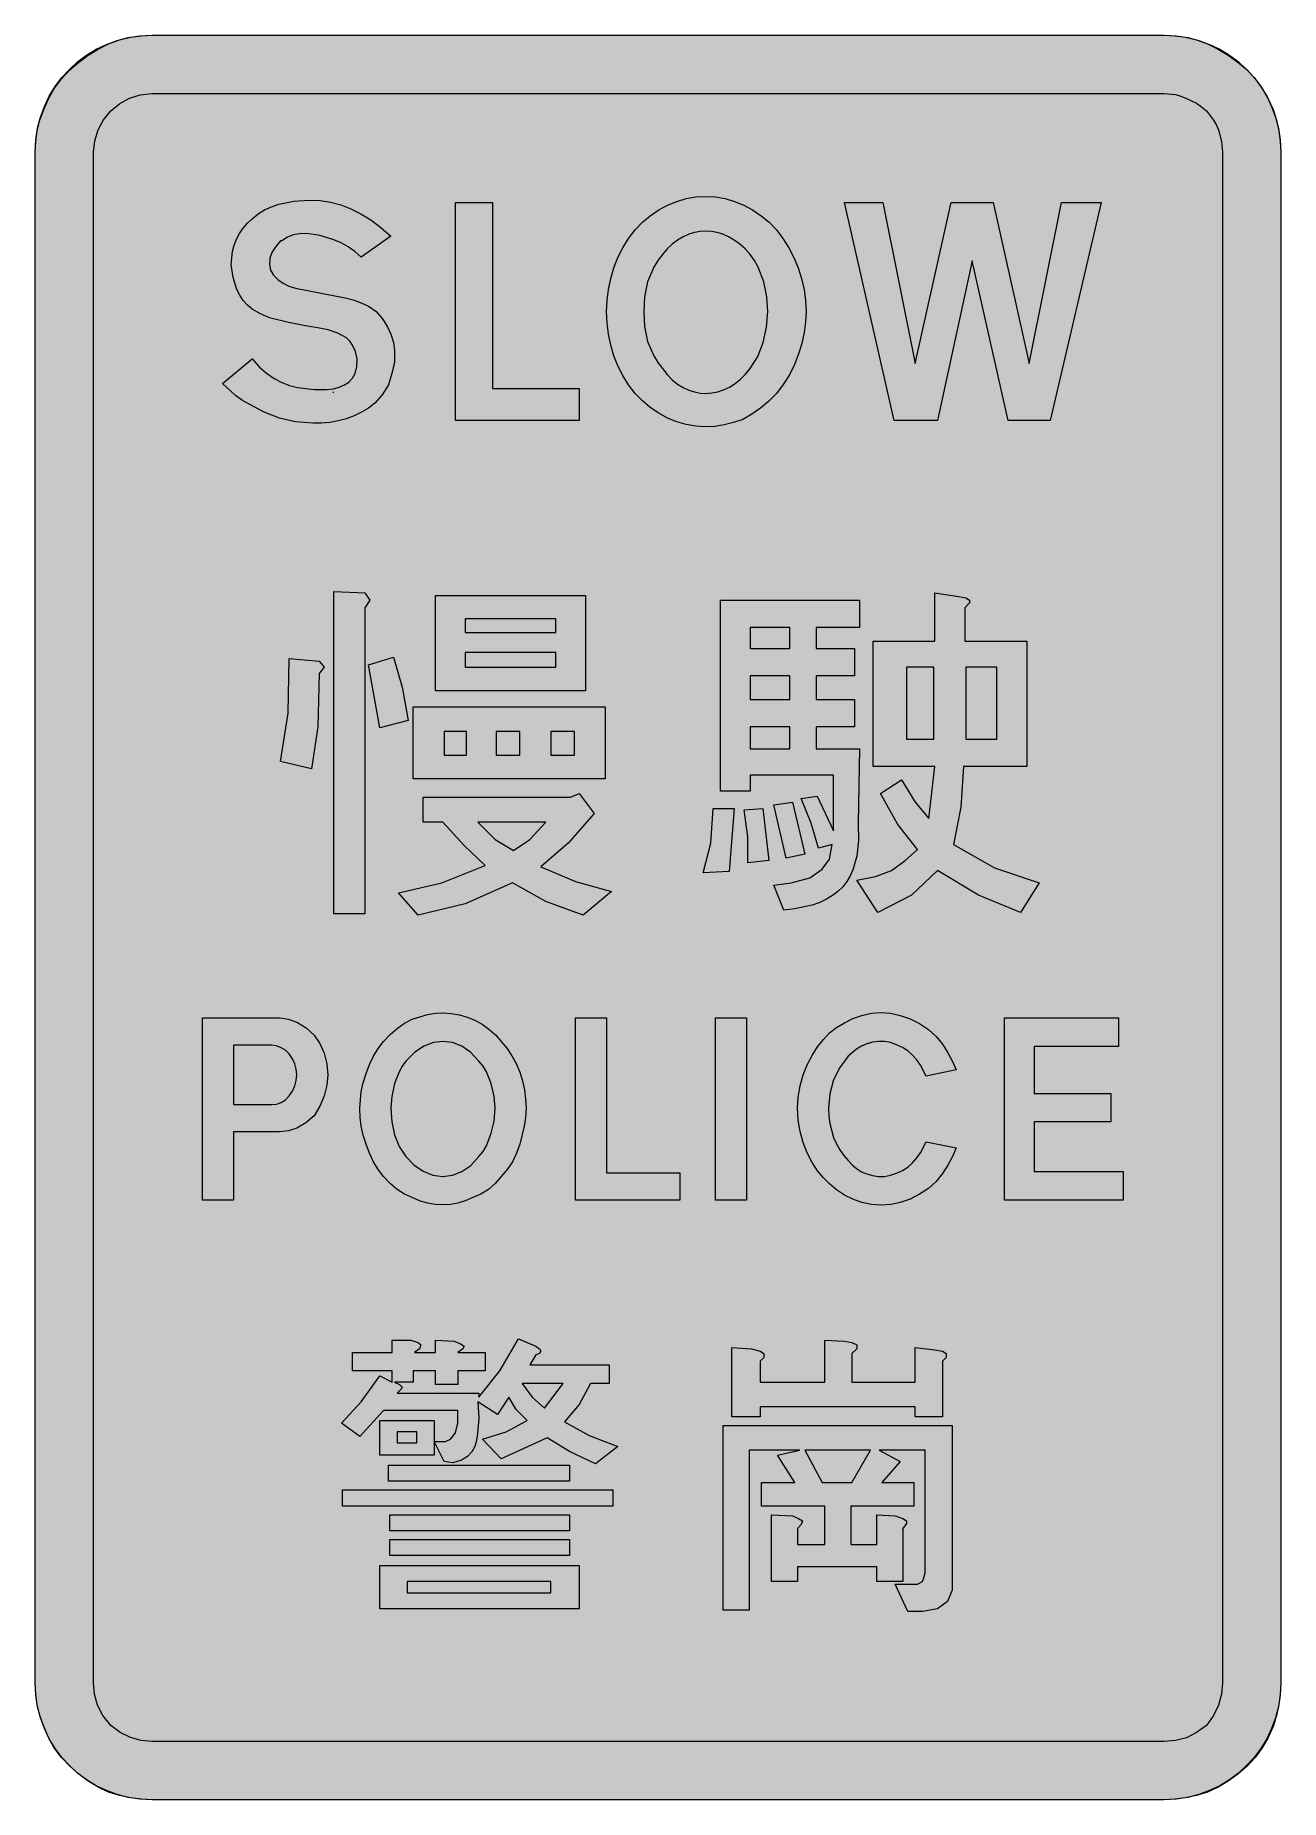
# Model space of a CAD drawing. Header units: metres. Extents: x 194 to 375, y 8 to 264.
import ezdxf

# ---------------------------------------------------------------- set-up
doc = ezdxf.new("R2010")
doc.units = ezdxf.units.M
for name, color, linetype, true_color in [('FILL_BLUE_0000FF', 7, 'Continuous', 0x0000ff), ('FILL_WHITE_FFFFFF', 7, 'Continuous', 0xffffff), ('STROKE_BLUE_0000FF', 7, 'Continuous', 0x0000ff), ('STROKE_WHITE_FFFFFF', 7, 'Continuous', 0xffffff)]:
    doc.layers.add(name, color=color, linetype=linetype, true_color=true_color)

msp = doc.modelspace()

# ---------------------------------------------------------------- hatches: boundary and pattern name
at = {"layer": 'FILL_BLUE_0000FF', "true_color": 0x0000ff}
h = msp.add_hatch(color=7, dxfattribs=at)
h.dxf.hatch_style = 1
h.paths.add_polyline_path([(358.38, 255.6), (360, 255.44), (360.81, 255.22), (361.62, 254.88), (363.06, 254.18), (363.8, 253.69), (364.5, 253.08), (365.53, 251.71), (365.97, 250.98), (366.3, 250.2), (366.7, 248.6), (366.84, 247.14), (366.84, 24.66), (366.7, 23.05), (366.28, 21.47), (365.55, 19.95), (364.5, 18.54), (363.06, 17.51), (361.62, 16.74), (360, 16.34), (358.38, 16.2), (211.32, 16.2), (209.78, 16.34), (208.21, 16.76), (206.71, 17.49), (205.38, 18.54), (204.23, 19.95), (203.44, 21.47), (203, 23.05), (202.86, 24.66), (202.86, 247.14), (203.03, 248.75), (203.51, 250.31), (204.3, 251.77), (205.38, 253.08), (206.66, 254.16), (208.08, 254.95), (209.63, 255.43), (211.32, 255.6), (358.38, 255.6)])
at = {"layer": 'FILL_WHITE_FFFFFF', "true_color": 0xffffff}
h = msp.add_hatch(color=7, dxfattribs=at)
h.dxf.hatch_style = 1
h.paths.add_polyline_path([(375.23, 23.07), (375.03, 21.51), (374.69, 19.95), (374.22, 18.36), (373.48, 16.78), (372.6, 15.28), (371.59, 13.88), (370.44, 12.6), (369.08, 11.45), (367.69, 10.44), (366.24, 9.56), (364.68, 8.82), (363.06, 8.35), (361.46, 8.01), (359.9, 7.81), (358.38, 7.74), (211.32, 7.74), (209.8, 7.81), (208.24, 8.01), (206.64, 8.35), (205.02, 8.82), (203.54, 9.56), (202.09, 10.44), (200.72, 11.45), (199.44, 12.6), (198.19, 13.88), (197.14, 15.28), (196.3, 16.78), (195.66, 18.36), (195.08, 19.95), (194.69, 21.51), (194.47, 23.07), (194.4, 24.66), (194.4, 247.14), (194.47, 248.65), (194.69, 250.2), (195.08, 251.75), (195.66, 253.26), (196.3, 254.84), (197.14, 256.34), (198.19, 257.74), (199.44, 259.02), (200.72, 260.17), (202.09, 261.18), (203.54, 262.06), (205.02, 262.8), (206.64, 263.38), (208.24, 263.77), (209.8, 263.99), (211.32, 264.06), (358.38, 264.06), (359.9, 263.99), (361.46, 263.77), (363.06, 263.38), (364.68, 262.8), (366.24, 262.06), (367.69, 261.18), (369.08, 260.17), (370.44, 259.02), (371.59, 257.74), (372.6, 256.34), (373.48, 254.84), (374.22, 253.26), (374.69, 251.75), (375.03, 250.2), (375.23, 248.65), (375.3, 247.14), (375.3, 24.66), (375.23, 23.07)])
h = msp.add_hatch(color=7, dxfattribs=at)
h.dxf.hatch_style = 1
h.paths.add_polyline_path([(229.38, 233.44), (228.82, 232.61), (228.47, 231.7), (228.42, 230.76), (228.58, 229.96), (229, 229.21), (229.63, 228.56), (230.4, 228.06), (231.23, 227.63), (232.2, 227.34), (239.4, 225.9), (240.57, 225.61), (241.74, 225.18), (242.82, 224.69), (243.9, 223.92), (244.77, 222.91), (245.5, 221.81), (246.05, 220.63), (246.42, 219.42), (246.58, 218.25), (246.6, 217.08), (246.6, 216.9), (246.6, 216.54), (246.42, 216), (246.24, 215.1), (245.7, 213.3), (244.78, 211.82), (243.72, 210.6), (242.79, 209.9), (241.78, 209.29), (240.7, 208.77), (239.56, 208.35), (238.37, 208.03), (237.16, 207.82), (235.94, 207.71), (234.72, 207.72), (232.22, 207.91), (229.86, 208.46), (227.63, 209.31), (225.54, 210.42), (224.49, 211.02), (223.49, 211.75), (221.58, 213.48), (225.9, 217.08), (226.93, 215.91), (227.99, 214.96), (229.08, 214.2), (230.2, 213.62), (231.34, 213.18), (232.51, 212.88), (234.9, 212.58), (236.79, 212.59), (237.7, 212.72), (238.54, 212.94), (239.31, 213.26), (239.96, 213.69), (240.48, 214.24), (240.84, 214.92), (241.11, 215.95), (241.13, 217.06), (240.92, 218.13), (240.48, 219.06), (240.09, 219.62), (239.59, 220.09), (238.36, 220.79), (236.94, 221.26), (235.44, 221.58), (234.18, 221.76), (231.16, 222.32), (228.42, 223.02), (227.09, 223.58), (225.9, 224.28), (225.21, 224.87), (224.61, 225.55), (224.11, 226.3), (223.69, 227.12), (223.12, 228.89), (222.84, 230.76), (223.04, 232.64), (223.29, 233.55), (223.63, 234.43), (224.06, 235.27), (224.59, 236.05), (225.2, 236.77), (225.9, 237.42), (226.76, 238.1), (227.7, 238.68), (228.71, 239.14), (229.77, 239.51), (231.97, 239.98), (234.18, 240.12), (235.77, 240.04), (237.3, 239.81), (238.79, 239.42), (240.25, 238.86), (241.7, 238.13), (243.14, 237.23), (244.59, 236.16), (246.06, 234.9), (241.74, 231.84), (240.82, 232.65), (239.84, 233.34), (238.82, 233.9), (237.78, 234.36), (235.72, 234.98), (233.82, 235.26), (232.8, 235.22), (231.88, 235.06), (231.04, 234.73), (230.22, 234.18), (230.15, 234.18), (230.04, 234.18), (229.38, 233.44)])
h = msp.add_hatch(color=7, dxfattribs=at)
h.dxf.hatch_style = 1
h.paths.add_polyline_path([(255.42, 239.76), (260.82, 239.76), (260.82, 212.76), (273.42, 212.76), (273.42, 208.08), (255.42, 208.08), (255.42, 239.76)])
h = msp.add_hatch(color=7, dxfattribs=at)
h.dxf.hatch_style = 1
h.paths.add_polyline_path([(294.6, 240.33), (295.98, 239.93), (297.31, 239.38), (298.6, 238.68), (299.83, 237.85), (300.98, 236.89), (302.04, 235.8), (303, 234.54), (303.85, 233.18), (304.59, 231.76), (305.21, 230.27), (305.71, 228.72), (306.06, 227.14), (306.29, 225.54), (306.36, 223.92), (306.29, 222.41), (306.09, 220.86), (305.75, 219.31), (305.28, 217.8), (304.67, 216.22), (303.93, 214.72), (303.05, 213.32), (302.04, 212.04), (300.93, 210.89), (299.74, 209.88), (298.5, 209), (297.18, 208.26), (295.83, 207.79), (294.48, 207.45), (293.13, 207.25), (291.78, 207.18), (290.36, 207.26), (288.96, 207.51), (287.58, 207.91), (286.24, 208.46), (284.96, 209.16), (283.73, 209.99), (282.58, 210.95), (281.52, 212.04), (280.57, 213.3), (279.73, 214.63), (279.02, 216.04), (278.44, 217.51), (277.98, 219.04), (277.65, 220.62), (277.45, 222.25), (277.38, 223.92), (277.45, 225.54), (277.65, 227.14), (277.98, 228.72), (278.44, 230.27), (279.02, 231.76), (279.73, 233.18), (280.57, 234.54), (281.52, 235.8), (282.58, 236.89), (283.73, 237.85), (284.96, 238.68), (286.24, 239.38), (287.58, 239.93), (288.96, 240.33), (290.36, 240.58), (291.78, 240.66), (293.2, 240.58), (294.6, 240.33)])
h.paths.add_polyline_path([(290.14, 235.41), (289.31, 235.16), (288.49, 234.79), (287.69, 234.31), (286.92, 233.72), (286.18, 233.02), (285.48, 232.2), (284.84, 231.33), (284.26, 230.36), (283.32, 228.24), (282.91, 226.08), (282.78, 223.92), (282.91, 221.76), (283.32, 219.6), (284.26, 217.49), (284.84, 216.51), (285.48, 215.64), (286.18, 214.76), (286.92, 214.01), (287.69, 213.39), (288.49, 212.9), (289.31, 212.51), (290.14, 212.25), (290.96, 212.09), (291.78, 212.04), (292.66, 212.1), (293.53, 212.27), (294.38, 212.56), (295.22, 212.96), (296.04, 213.47), (296.82, 214.09), (297.56, 214.81), (298.26, 215.64), (299.34, 217.41), (300.13, 219.44), (300.61, 221.64), (300.78, 223.92), (300.64, 226.08), (300.24, 228.24), (299.38, 230.36), (298.87, 231.33), (298.26, 232.2), (297.5, 233.02), (296.72, 233.72), (295.91, 234.31), (295.09, 234.79), (294.26, 235.16), (293.43, 235.41), (292.6, 235.57), (291.78, 235.62), (290.96, 235.57), (290.14, 235.41)], flags=16)
h = msp.add_hatch(color=7, dxfattribs=at)
h.dxf.hatch_style = 1
h.paths.add_polyline_path([(311.94, 239.76), (317.52, 239.76), (322.2, 216.36), (327.42, 239.76), (333.54, 239.76), (338.76, 216.36), (343.44, 239.76), (349.2, 239.76), (341.82, 208.08), (335.7, 208.08), (330.48, 231.3), (325.44, 208.08), (319.14, 208.08), (311.94, 239.76)])
h = msp.add_hatch(color=7, dxfattribs=at)
h.dxf.hatch_style = 1
h.paths.add_polyline_path([(242.28, 183.06), (243, 181.98), (242.28, 180.9), (242.28, 136.44), (237.78, 136.44), (237.78, 183.24), (242.28, 183.06)])
h = msp.add_hatch(color=7, dxfattribs=at)
h.dxf.hatch_style = 1
h.paths.add_polyline_path([(252.54, 168.84), (252.54, 182.7), (274.32, 182.7), (274.32, 168.84), (252.54, 168.84)])
h.paths.add_polyline_path([(256.86, 179.28), (256.86, 177.3), (270, 177.3), (270, 179.28), (256.86, 179.28)], flags=16)
h.paths.add_polyline_path([(270, 174.42), (256.86, 174.42), (256.86, 172.26), (270, 172.26), (270, 174.42)], flags=16)
h = msp.add_hatch(color=7, dxfattribs=at)
h.dxf.hatch_style = 1
h.paths.add_polyline_path([(330.12, 181.98), (330.12, 181.62), (329.4, 180.9), (329.4, 176.04), (338.4, 176.04), (338.4, 157.86), (329.22, 157.86), (328.86, 151.92), (327.78, 146.52), (333.72, 143.1), (340.2, 140.94), (337.5, 136.62), (331.38, 139.14), (325.44, 142.74), (321.66, 139.14), (316.8, 136.62), (313.74, 141.3), (316.44, 141.84), (318.78, 142.74), (320.76, 144.18), (322.56, 145.8), (319.68, 149.4), (317.16, 153.9), (320.22, 155.88), (322.2, 152.64), (324.18, 150.3), (325.08, 157.86), (316.08, 157.86), (316.08, 176.04), (325.08, 176.04), (325.08, 183.06), (328.5, 182.52), (329.58, 182.34), (330.12, 181.98)])
h.paths.add_polyline_path([(320.94, 172.26), (320.94, 161.82), (324.9, 161.82), (324.9, 172.26), (320.94, 172.26)], flags=16)
h.paths.add_polyline_path([(334.08, 172.26), (329.58, 172.26), (329.58, 161.82), (334.08, 161.82), (334.08, 172.26)], flags=16)
h = msp.add_hatch(color=7, dxfattribs=at)
h.dxf.hatch_style = 1
h.paths.add_polyline_path([(307.8, 174.96), (313.38, 174.96), (313.38, 171), (307.8, 171), (307.8, 167.58), (313.38, 167.58), (313.38, 163.62), (307.8, 163.62), (307.8, 160.38), (314.1, 160.38), (313.92, 149.58), (313.97, 147.07), (313.73, 144.82), (313.17, 142.84), (312.76, 141.95), (312.27, 141.12), (311.68, 140.37), (310.99, 139.69), (310.21, 139.09), (309.33, 138.55), (308.35, 138.09), (307.25, 137.7), (304.74, 137.16), (303.12, 136.98), (301.68, 140.58), (304.2, 140.94), (306.9, 141.66), (308.7, 142.92), (309.78, 144.36), (310.14, 146.52), (308.16, 145.98), (307.08, 149.58), (305.64, 153.18), (307.98, 153.54), (310.32, 148.5), (310.32, 156.6), (298.26, 156.6), (298.26, 154.26), (293.94, 154.26), (293.94, 181.98), (314.1, 181.98), (314.1, 178.02), (307.8, 178.02), (307.8, 174.96)])
h.paths.add_polyline_path([(298.26, 174.96), (304.02, 174.96), (304.02, 178.02), (298.26, 178.02), (298.26, 174.96)], flags=16)
h.paths.add_polyline_path([(298.26, 171), (298.26, 167.58), (304.02, 167.58), (304.02, 171), (298.26, 171)], flags=16)
h.paths.add_polyline_path([(304.02, 163.62), (298.26, 163.62), (298.26, 160.38), (304.02, 160.38), (304.02, 163.62)], flags=16)
h = msp.add_hatch(color=7, dxfattribs=at)
h.dxf.hatch_style = 1
h.paths.add_polyline_path([(231.12, 165.6), (231.3, 173.52), (235.62, 173.16), (236.34, 172.26), (235.62, 171.36), (235.44, 163.62), (234.54, 157.5), (230.04, 158.58), (231.12, 165.6)])
h = msp.add_hatch(color=7, dxfattribs=at)
h.dxf.hatch_style = 1
h.paths.add_polyline_path([(247.68, 169.38), (248.58, 164.52), (244.44, 163.44), (242.82, 172.62), (246.42, 173.7), (247.68, 169.38)])
h = msp.add_hatch(color=7, dxfattribs=at)
h.dxf.hatch_style = 1
h.paths.add_polyline_path([(249.3, 166.5), (277.2, 166.5), (277.2, 156.06), (249.3, 156.06), (249.3, 166.5)])
h.paths.add_polyline_path([(261.36, 159.48), (264.78, 159.48), (264.78, 162.9), (261.36, 162.9), (261.36, 159.48)], flags=16)
h.paths.add_polyline_path([(253.8, 162.9), (253.8, 159.48), (257.04, 159.48), (257.04, 162.9), (253.8, 162.9)], flags=16)
h.paths.add_polyline_path([(272.7, 162.9), (269.28, 162.9), (269.28, 159.48), (272.7, 159.48), (272.7, 162.9)], flags=16)
h = msp.add_hatch(color=7, dxfattribs=at)
h.dxf.hatch_style = 1
h.paths.add_polyline_path([(273.42, 153.9), (275.58, 151.02), (271.8, 146.7), (267.84, 143.28), (272.88, 141.12), (278.1, 139.68), (273.96, 136.26), (268.56, 138.24), (263.7, 140.94), (256.86, 137.88), (250.02, 136.26), (247.14, 139.5), (253.44, 140.94), (259.74, 143.46), (256.68, 146.34), (253.62, 149.76), (250.74, 149.76), (250.74, 153.36), (272.16, 153.36), (273.42, 153.9)])
h.paths.add_polyline_path([(263.88, 145.62), (266.22, 147.24), (268.56, 149.76), (258.66, 149.76), (261.18, 147.24), (263.88, 145.62)], flags=16)
h = msp.add_hatch(color=7, dxfattribs=at)
h.dxf.hatch_style = 1
h.paths.add_polyline_path([(295.2, 142.56), (291.42, 142.38), (292.5, 146.7), (292.86, 151.74), (295.92, 151.74), (295.2, 142.56)])
h = msp.add_hatch(color=7, dxfattribs=at)
h.dxf.hatch_style = 1
h.paths.add_polyline_path([(300.96, 144.18), (297.9, 143.82), (297.9, 147.6), (297.36, 151.56), (300.06, 151.74), (300.96, 144.18)])
h = msp.add_hatch(color=7, dxfattribs=at)
h.dxf.hatch_style = 1
h.paths.add_polyline_path([(306.18, 145.08), (303.48, 144.54), (301.68, 152.28), (304.38, 152.64), (306.18, 145.08)])
h = msp.add_hatch(color=7, dxfattribs=at)
h.dxf.hatch_style = 1
h.paths.add_polyline_path([(232.51, 120.67), (233.76, 119.88), (234.9, 118.8), (235.74, 117.6), (236.36, 116.19), (236.75, 114.65), (236.88, 113.04), (236.75, 111.53), (236.36, 110), (235.74, 108.51), (234.9, 107.1), (233.71, 106.07), (232.38, 105.3), (231.19, 104.9), (229.86, 104.76), (223.2, 104.76), (223.2, 94.86), (218.7, 94.86), (218.7, 121.32), (229.86, 121.32), (231.2, 121.15), (232.51, 120.67)])
h.paths.add_polyline_path([(228.78, 108.72), (229.45, 108.79), (230.11, 109.01), (230.73, 109.4), (231.3, 109.98), (231.77, 110.69), (232.11, 111.44), (232.31, 112.23), (232.38, 113.04), (232.31, 113.85), (232.11, 114.64), (231.77, 115.39), (231.3, 116.1), (230.74, 116.62), (230.04, 117), (229.41, 117.25), (228.78, 117.36), (223.2, 117.36), (223.2, 108.72), (228.78, 108.72)], flags=16)
h = msp.add_hatch(color=7, dxfattribs=at)
h.dxf.hatch_style = 1
h.paths.add_polyline_path([(256, 121.77), (257.15, 121.44), (258.25, 120.98), (259.31, 120.4), (260.3, 119.69), (261.23, 118.85), (262.08, 117.9), (262.91, 116.91), (263.63, 115.82), (264.25, 114.67), (264.76, 113.45), (265.16, 112.17), (265.45, 110.86), (265.62, 109.53), (265.68, 108.18), (265.62, 106.86), (265.43, 105.57), (264.78, 102.96), (264.31, 101.65), (263.7, 100.42), (262.96, 99.29), (262.08, 98.28), (261.21, 97.27), (260.21, 96.41), (259.12, 95.72), (257.94, 95.22), (256.86, 94.75), (255.78, 94.41), (254.7, 94.21), (253.62, 94.14), (252.51, 94.21), (251.37, 94.41), (250.23, 94.75), (249.12, 95.22), (248.04, 95.72), (246.98, 96.41), (245.96, 97.27), (244.98, 98.28), (244.21, 99.29), (243.52, 100.42), (242.93, 101.65), (242.46, 102.96), (242.02, 104.28), (241.74, 105.57), (241.6, 106.86), (241.56, 108.18), (241.74, 110.63), (242.02, 111.9), (242.46, 113.22), (242.93, 114.53), (243.52, 115.76), (244.21, 116.89), (244.98, 117.9), (245.96, 118.91), (246.98, 119.79), (248.04, 120.53), (249.12, 121.14), (251.37, 121.79), (252.51, 121.98), (253.62, 122.04), (254.83, 121.97), (256, 121.77)])
h.paths.add_polyline_path([(250.85, 117.2), (249.49, 116.31), (248.22, 115.02), (247.71, 114.29), (247.27, 113.47), (246.6, 111.78), (246.19, 109.91), (246.06, 108.18), (246.19, 106.2), (246.6, 104.33), (247.27, 102.64), (248.22, 101.16), (249.39, 99.95), (250.72, 99.05), (252.14, 98.48), (253.62, 98.28), (254.99, 98.45), (256.36, 98.98), (257.67, 99.87), (258.84, 101.16), (259.45, 101.9), (259.94, 102.74), (260.64, 104.58), (261.04, 106.31), (261.18, 108.18), (261.04, 109.91), (260.64, 111.78), (259.94, 113.47), (259.45, 114.29), (258.84, 115.02), (257.67, 116.31), (256.36, 117.2), (254.99, 117.73), (253.62, 117.9), (252.24, 117.73), (250.85, 117.2)], flags=16)
h = msp.add_hatch(color=7, dxfattribs=at)
h.dxf.hatch_style = 1
h.paths.add_polyline_path([(272.88, 121.32), (277.38, 121.32), (277.38, 98.82), (288, 98.82), (288, 94.86), (272.88, 94.86), (272.88, 121.32)])
h = msp.add_hatch(color=7, dxfattribs=at)
h.dxf.hatch_style = 1
h.paths.add_polyline_path([(297.72, 121.32), (297.72, 94.86), (293.22, 94.86), (293.22, 121.32), (297.72, 121.32)])
h = msp.add_hatch(color=7, dxfattribs=at)
h.dxf.hatch_style = 1
h.paths.add_polyline_path([(322.96, 114.46), (322.45, 115.21), (321.84, 115.92), (321.13, 116.53), (320.35, 117.02), (319.51, 117.41), (318.6, 117.72), (317.76, 117.89), (316.89, 117.9), (316.02, 117.77), (315.18, 117.54), (314.4, 117.21), (313.69, 116.78), (312.48, 115.74), (311.27, 114.13), (310.36, 112.3), (309.8, 110.3), (309.6, 108.18), (309.65, 107.05), (309.8, 105.96), (310.36, 103.93), (310.78, 103), (311.27, 102.13), (311.84, 101.34), (312.48, 100.62), (313.05, 99.98), (313.69, 99.43), (314.4, 98.97), (315.18, 98.64), (316.02, 98.41), (316.89, 98.28), (317.76, 98.29), (318.6, 98.46), (319.51, 98.77), (320.35, 99.16), (321.13, 99.65), (321.84, 100.26), (322.45, 100.97), (322.96, 101.72), (323.82, 103.32), (328.14, 102.42), (327.64, 101.18), (326.97, 99.92), (326.17, 98.7), (325.26, 97.56), (324.12, 96.55), (322.85, 95.69), (321.49, 95), (320.04, 94.5), (318.66, 94.2), (317.25, 94.1), (315.84, 94.2), (314.46, 94.5), (313.15, 94.97), (311.92, 95.58), (310.79, 96.32), (309.78, 97.2), (308.87, 98.08), (308.02, 99.11), (307.25, 100.31), (306.54, 101.7), (305.94, 103.22), (305.48, 104.81), (305.2, 106.46), (305.1, 108.18), (305.2, 109.82), (305.48, 111.47), (305.94, 113.04), (306.54, 114.48), (307.25, 115.87), (308.02, 117.09), (308.87, 118.18), (309.78, 119.16), (310.79, 119.93), (311.92, 120.62), (313.15, 121.21), (314.46, 121.68), (315.84, 121.98), (317.25, 122.09), (318.66, 121.98), (320.04, 121.68), (321.49, 121.18), (322.85, 120.49), (324.12, 119.63), (325.26, 118.62), (326.17, 117.48), (326.97, 116.26), (327.64, 115), (328.14, 113.76), (323.82, 112.86), (322.96, 114.46)])
h = msp.add_hatch(color=7, dxfattribs=at)
h.dxf.hatch_style = 1
h.paths.add_polyline_path([(335.16, 121.32), (351.72, 121.32), (351.72, 117.18), (339.48, 117.18), (339.48, 110.34), (350.64, 110.34), (350.64, 106.2), (339.48, 106.2), (339.48, 99), (352.44, 99), (352.44, 94.86), (335.16, 94.86), (335.16, 121.32)])
h = msp.add_hatch(color=7, dxfattribs=at)
h.dxf.hatch_style = 1
h.paths.add_polyline_path([(246.24, 74.52), (248.94, 74.52), (250.02, 74.16), (250.38, 73.8), (250.2, 73.26), (249.48, 72.72), (252.54, 72.72), (252.54, 74.52), (255.24, 74.34), (256.14, 73.98), (256.68, 73.62), (256.5, 73.26), (255.78, 72.72), (259.74, 72.72), (259.74, 70.02), (255.78, 70.02), (255.78, 68.04), (252.54, 68.04), (252.54, 70.02), (249.3, 70.02), (249.3, 68.4), (246.6, 68.4), (247.32, 68.04), (247.68, 67.68), (247.5, 67.32), (246.96, 66.78), (258.84, 66.78), (258.84, 66.24), (261.9, 70.02), (264.6, 74.7), (267.12, 73.62), (267.66, 73.26), (267.84, 72.9), (267.66, 72.54), (267.12, 72.36), (266.22, 70.92), (277.74, 70.92), (277.74, 68.22), (275.04, 68.22), (273.42, 65.16), (271.26, 62.64), (274.86, 60.66), (279, 59.04), (275.76, 56.52), (271.98, 58.32), (268.74, 60.3), (262.08, 57.24), (259.38, 60.12), (262.8, 61.2), (265.86, 62.82), (264.24, 64.44), (263.16, 66.24), (261.54, 63.72), (258.66, 65.52), (258.84, 63.18), (258.63, 60.93), (258.49, 59.94), (258.24, 59.06), (257.83, 58.28), (257.2, 57.62), (256.3, 57.09), (255.06, 56.7), (253.8, 56.88), (252.36, 59.76), (253.98, 59.76), (254.7, 60.12), (255.42, 61.02), (255.78, 62.46), (255.78, 64.26), (244.98, 64.26), (241.56, 60.48), (238.86, 62.46), (241.74, 65.52), (244.44, 69.3), (246.24, 68.4), (246.24, 70.02), (240.48, 70.02), (240.48, 72.72), (246.24, 72.72), (246.24, 74.52)])
h.paths.add_polyline_path([(268.38, 64.62), (271.08, 68.22), (265.14, 68.22), (266.58, 66.24), (268.38, 64.62)], flags=16)
h = msp.add_hatch(color=7, dxfattribs=at)
h.dxf.hatch_style = 1
h.paths.add_polyline_path([(295.56, 73.44), (298.44, 73.26), (299.7, 72.9), (300.24, 72.54), (300.24, 72), (299.7, 71.46), (299.7, 68.4), (309.06, 68.4), (309.06, 74.52), (311.94, 74.34), (313.02, 74.16), (313.74, 73.8), (313.74, 73.26), (313.02, 72.54), (313.02, 68.4), (322.2, 68.4), (322.2, 73.44), (325.08, 73.08), (326.16, 72.9), (326.7, 72.54), (326.7, 72), (326.16, 71.46), (326.16, 63.36), (322.2, 63.36), (322.2, 64.8), (299.7, 64.8), (299.7, 63.36), (295.56, 63.36), (295.56, 73.44)])
h = msp.add_hatch(color=7, dxfattribs=at)
h.dxf.hatch_style = 1
h.paths.add_polyline_path([(252.36, 57.78), (244.44, 57.78), (244.44, 62.82), (252.36, 62.82), (252.36, 57.78)])
h.paths.add_polyline_path([(249.84, 61.2), (246.96, 61.2), (246.96, 59.58), (249.84, 59.58), (249.84, 61.2)], flags=16)
h = msp.add_hatch(color=7, dxfattribs=at)
h.dxf.hatch_style = 1
h.paths.add_polyline_path([(327.6, 62.1), (327.6, 38.16), (326.88, 36.54), (325.44, 35.46), (323.28, 35.1), (321.12, 35.1), (319.32, 39.06), (322.56, 39.06), (323.28, 39.42), (323.46, 39.96), (323.64, 40.68), (323.64, 58.5), (316.98, 58.5), (320.04, 56.88), (317.34, 53.82), (322.02, 53.82), (322.02, 50.4), (312.84, 50.4), (312.84, 44.82), (316.62, 44.82), (316.62, 49.14), (319.32, 48.96), (320.4, 48.6), (320.94, 48.24), (320.94, 47.88), (320.4, 47.16), (320.4, 39.42), (316.62, 39.42), (316.62, 41.58), (305.1, 41.58), (305.1, 39.42), (301.32, 39.42), (301.32, 49.14), (304.38, 48.96), (305.28, 48.6), (305.82, 48.24), (305.64, 47.7), (305.1, 47.16), (305.1, 44.82), (309.06, 44.82), (309.06, 50.4), (299.88, 50.4), (299.88, 53.82), (304.74, 53.82), (302.22, 57.78), (305.46, 58.5), (298.08, 58.5), (298.08, 35.28), (294.3, 35.28), (294.3, 62.1), (327.6, 62.1)])
h.paths.add_polyline_path([(313.02, 53.82), (315.72, 58.5), (306.18, 58.5), (308.7, 53.82), (313.02, 53.82)], flags=16)
h = msp.add_hatch(color=7, dxfattribs=at)
h.dxf.hatch_style = 1
h.paths.add_polyline_path([(271.98, 56.34), (271.98, 54), (245.7, 54), (245.7, 56.34), (271.98, 56.34)])
h = msp.add_hatch(color=7, dxfattribs=at)
h.dxf.hatch_style = 1
h.paths.add_polyline_path([(278.28, 52.74), (278.28, 50.4), (239.04, 50.4), (239.04, 52.74), (278.28, 52.74)])
h = msp.add_hatch(color=7, dxfattribs=at)
h.dxf.hatch_style = 1
h.paths.add_polyline_path([(271.98, 49.14), (271.98, 46.8), (245.88, 46.8), (245.88, 49.14), (271.98, 49.14)])
h = msp.add_hatch(color=7, dxfattribs=at)
h.dxf.hatch_style = 1
h.paths.add_polyline_path([(271.98, 45.54), (271.98, 43.2), (245.88, 43.2), (245.88, 45.54), (271.98, 45.54)])
h = msp.add_hatch(color=7, dxfattribs=at)
h.dxf.hatch_style = 1
h.paths.add_polyline_path([(273.42, 35.46), (244.44, 35.46), (244.44, 41.76), (273.42, 41.76), (273.42, 35.46)])
h.paths.add_polyline_path([(269.28, 39.42), (248.4, 39.42), (248.4, 37.8), (269.28, 37.8), (269.28, 39.42)], flags=16)

# ---------------------------------------------------------------- linework, layer by layer
at = {"layer": 'FILL_BLUE_0000FF', "lineweight": 0, "true_color": 0x0000ff}
msp.add_lwpolyline([(358.38, 255.6), (360, 255.44), (360.81, 255.22), (361.62, 254.88), (363.06, 254.18), (363.8, 253.69), (364.5, 253.08), (365.53, 251.71), (365.97, 250.98), (366.3, 250.2), (366.7, 248.6), (366.84, 247.14), (366.84, 24.66), (366.7, 23.05), (366.28, 21.47), (365.55, 19.95), (364.5, 18.54), (363.06, 17.51), (361.62, 16.74), (360, 16.34), (358.38, 16.2), (211.32, 16.2), (209.78, 16.34), (208.21, 16.76), (206.71, 17.49), (205.38, 18.54), (204.23, 19.95), (203.44, 21.47), (203, 23.05), (202.86, 24.66), (202.86, 247.14), (203.03, 248.75), (203.51, 250.31), (204.3, 251.77), (205.38, 253.08), (206.66, 254.16), (208.08, 254.95), (209.63, 255.43), (211.32, 255.6)], close=True, dxfattribs=at)
at = {"layer": 'FILL_WHITE_FFFFFF', "lineweight": 0, "true_color": 0xffffff}
for points in [[(375.23, 23.07), (375.03, 21.51), (374.69, 19.95), (374.22, 18.36), (373.48, 16.78), (372.6, 15.28), (371.59, 13.88), (370.44, 12.6), (369.08, 11.45), (367.69, 10.44), (366.24, 9.56), (364.68, 8.82), (363.06, 8.35), (361.46, 8.01), (359.9, 7.81), (358.38, 7.74), (211.32, 7.74), (209.8, 7.81), (208.24, 8.01), (206.64, 8.35), (205.02, 8.82), (203.54, 9.56), (202.09, 10.44), (200.72, 11.45), (199.44, 12.6), (198.19, 13.88), (197.14, 15.28), (196.3, 16.78), (195.66, 18.36), (195.08, 19.95), (194.69, 21.51), (194.47, 23.07), (194.4, 24.66), (194.4, 247.14), (194.47, 248.65), (194.69, 250.2), (195.08, 251.75), (195.66, 253.26), (196.3, 254.84), (197.14, 256.34), (198.19, 257.74), (199.44, 259.02), (200.72, 260.17), (202.09, 261.18), (203.54, 262.06), (205.02, 262.8), (206.64, 263.38), (208.24, 263.77), (209.8, 263.99), (211.32, 264.06), (358.38, 264.06), (359.9, 263.99), (361.46, 263.77), (363.06, 263.38), (364.68, 262.8), (366.24, 262.06), (367.69, 261.18), (369.08, 260.17), (370.44, 259.02), (371.59, 257.74), (372.6, 256.34), (373.48, 254.84), (374.22, 253.26), (374.69, 251.75), (375.03, 250.2), (375.23, 248.65), (375.3, 247.14), (375.3, 24.66)], [(229.38, 233.44), (228.82, 232.61), (228.47, 231.7), (228.42, 230.76), (228.58, 229.96), (229, 229.21), (229.63, 228.56), (230.4, 228.06), (231.23, 227.63), (232.2, 227.34), (239.4, 225.9), (240.57, 225.61), (241.74, 225.18), (242.82, 224.69), (243.9, 223.92), (244.77, 222.91), (245.5, 221.81), (246.05, 220.63), (246.42, 219.42), (246.58, 218.25), (246.6, 217.08), (246.6, 216.9), (246.6, 216.54), (246.42, 216), (246.24, 215.1), (245.7, 213.3), (244.78, 211.82), (243.72, 210.6), (242.79, 209.9), (241.78, 209.29), (240.7, 208.77), (239.56, 208.35), (238.37, 208.03), (237.16, 207.82), (235.94, 207.71), (234.72, 207.72), (232.22, 207.91), (229.86, 208.46), (227.63, 209.31), (225.54, 210.42), (224.49, 211.02), (223.49, 211.75), (221.58, 213.48), (225.9, 217.08), (226.93, 215.91), (227.99, 214.96), (229.08, 214.2), (230.2, 213.62), (231.34, 213.18), (232.51, 212.88), (234.9, 212.58), (236.79, 212.59), (237.7, 212.72), (238.54, 212.94), (239.31, 213.26), (239.96, 213.69), (240.48, 214.24), (240.84, 214.92), (241.11, 215.95), (241.13, 217.06), (240.92, 218.13), (240.48, 219.06), (240.09, 219.62), (239.59, 220.09), (238.36, 220.79), (236.94, 221.26), (235.44, 221.58), (234.18, 221.76), (231.16, 222.32), (228.42, 223.02), (227.09, 223.58), (225.9, 224.28), (225.21, 224.87), (224.61, 225.55), (224.11, 226.3), (223.69, 227.12), (223.12, 228.89), (222.84, 230.76), (223.04, 232.64), (223.29, 233.55), (223.63, 234.43), (224.06, 235.27), (224.59, 236.05), (225.2, 236.77), (225.9, 237.42), (226.76, 238.1), (227.7, 238.68), (228.71, 239.14), (229.77, 239.51), (231.97, 239.98), (234.18, 240.12), (235.77, 240.04), (237.3, 239.81), (238.79, 239.42), (240.25, 238.86), (241.7, 238.13), (243.14, 237.23), (244.59, 236.16), (246.06, 234.9), (241.74, 231.84), (240.82, 232.65), (239.84, 233.34), (238.82, 233.9), (237.78, 234.36), (235.72, 234.98), (233.82, 235.26), (232.8, 235.22), (231.88, 235.06), (231.04, 234.73), (230.22, 234.18), (230.15, 234.18), (230.04, 234.18)], [(255.42, 239.76), (260.82, 239.76), (260.82, 212.76), (273.42, 212.76), (273.42, 208.08), (255.42, 208.08)], [(294.6, 240.33), (295.98, 239.93), (297.31, 239.38), (298.6, 238.68), (299.83, 237.85), (300.98, 236.89), (302.04, 235.8), (303, 234.54), (303.85, 233.18), (304.59, 231.76), (305.21, 230.27), (305.71, 228.72), (306.06, 227.14), (306.29, 225.54), (306.36, 223.92), (306.29, 222.41), (306.09, 220.86), (305.75, 219.31), (305.28, 217.8), (304.67, 216.22), (303.93, 214.72), (303.05, 213.32), (302.04, 212.04), (300.93, 210.89), (299.74, 209.88), (298.5, 209), (297.18, 208.26), (295.83, 207.79), (294.48, 207.45), (293.13, 207.25), (291.78, 207.18), (290.36, 207.26), (288.96, 207.51), (287.58, 207.91), (286.24, 208.46), (284.96, 209.16), (283.73, 209.99), (282.58, 210.95), (281.52, 212.04), (280.57, 213.3), (279.73, 214.63), (279.02, 216.04), (278.44, 217.51), (277.98, 219.04), (277.65, 220.62), (277.45, 222.25), (277.38, 223.92), (277.45, 225.54), (277.65, 227.14), (277.98, 228.72), (278.44, 230.27), (279.02, 231.76), (279.73, 233.18), (280.57, 234.54), (281.52, 235.8), (282.58, 236.89), (283.73, 237.85), (284.96, 238.68), (286.24, 239.38), (287.58, 239.93), (288.96, 240.33), (290.36, 240.58), (291.78, 240.66), (293.2, 240.58)], [(311.94, 239.76), (317.52, 239.76), (322.2, 216.36), (327.42, 239.76), (333.54, 239.76), (338.76, 216.36), (343.44, 239.76), (349.2, 239.76), (341.82, 208.08), (335.7, 208.08), (330.48, 231.3), (325.44, 208.08), (319.14, 208.08)], [(290.14, 235.41), (289.31, 235.16), (288.49, 234.79), (287.69, 234.31), (286.92, 233.72), (286.18, 233.02), (285.48, 232.2), (284.84, 231.33), (284.26, 230.36), (283.32, 228.24), (282.91, 226.08), (282.78, 223.92), (282.91, 221.76), (283.32, 219.6), (284.26, 217.49), (284.84, 216.51), (285.48, 215.64), (286.18, 214.76), (286.92, 214.01), (287.69, 213.39), (288.49, 212.9), (289.31, 212.51), (290.14, 212.25), (290.96, 212.09), (291.78, 212.04), (292.66, 212.1), (293.53, 212.27), (294.38, 212.56), (295.22, 212.96), (296.04, 213.47), (296.82, 214.09), (297.56, 214.81), (298.26, 215.64), (299.34, 217.41), (300.13, 219.44), (300.61, 221.64), (300.78, 223.92), (300.64, 226.08), (300.24, 228.24), (299.38, 230.36), (298.87, 231.33), (298.26, 232.2), (297.5, 233.02), (296.72, 233.72), (295.91, 234.31), (295.09, 234.79), (294.26, 235.16), (293.43, 235.41), (292.6, 235.57), (291.78, 235.62), (290.96, 235.57)], [(242.28, 183.06), (243, 181.98), (242.28, 180.9), (242.28, 136.44), (237.78, 136.44), (237.78, 183.24)], [(252.54, 168.84), (252.54, 182.7), (274.32, 182.7), (274.32, 168.84)], [(330.12, 181.98), (330.12, 181.62), (329.4, 180.9), (329.4, 176.04), (338.4, 176.04), (338.4, 157.86), (329.22, 157.86), (328.86, 151.92), (327.78, 146.52), (333.72, 143.1), (340.2, 140.94), (337.5, 136.62), (331.38, 139.14), (325.44, 142.74), (321.66, 139.14), (316.8, 136.62), (313.74, 141.3), (316.44, 141.84), (318.78, 142.74), (320.76, 144.18), (322.56, 145.8), (319.68, 149.4), (317.16, 153.9), (320.22, 155.88), (322.2, 152.64), (324.18, 150.3), (325.08, 157.86), (316.08, 157.86), (316.08, 176.04), (325.08, 176.04), (325.08, 183.06), (328.5, 182.52), (329.58, 182.34)], [(307.8, 174.96), (313.38, 174.96), (313.38, 171), (307.8, 171), (307.8, 167.58), (313.38, 167.58), (313.38, 163.62), (307.8, 163.62), (307.8, 160.38), (314.1, 160.38), (313.92, 149.58), (313.97, 147.07), (313.73, 144.82), (313.17, 142.84), (312.76, 141.95), (312.27, 141.12), (311.68, 140.37), (310.99, 139.69), (310.21, 139.09), (309.33, 138.55), (308.35, 138.09), (307.25, 137.7), (304.74, 137.16), (303.12, 136.98), (301.68, 140.58), (304.2, 140.94), (306.9, 141.66), (308.7, 142.92), (309.78, 144.36), (310.14, 146.52), (308.16, 145.98), (307.08, 149.58), (305.64, 153.18), (307.98, 153.54), (310.32, 148.5), (310.32, 156.6), (298.26, 156.6), (298.26, 154.26), (293.94, 154.26), (293.94, 181.98), (314.1, 181.98), (314.1, 178.02), (307.8, 178.02)], [(256.86, 179.28), (256.86, 177.3), (270, 177.3), (270, 179.28)], [(298.26, 174.96), (304.02, 174.96), (304.02, 178.02), (298.26, 178.02)], [(270, 174.42), (256.86, 174.42), (256.86, 172.26), (270, 172.26)], [(231.12, 165.6), (231.3, 173.52), (235.62, 173.16), (236.34, 172.26), (235.62, 171.36), (235.44, 163.62), (234.54, 157.5), (230.04, 158.58)], [(247.68, 169.38), (248.58, 164.52), (244.44, 163.44), (242.82, 172.62), (246.42, 173.7)], [(320.94, 172.26), (320.94, 161.82), (324.9, 161.82), (324.9, 172.26)], [(334.08, 172.26), (329.58, 172.26), (329.58, 161.82), (334.08, 161.82)], [(298.26, 171), (298.26, 167.58), (304.02, 167.58), (304.02, 171)], [(249.3, 166.5), (277.2, 166.5), (277.2, 156.06), (249.3, 156.06)], [(253.8, 162.9), (253.8, 159.48), (257.04, 159.48), (257.04, 162.9)], [(261.36, 159.48), (264.78, 159.48), (264.78, 162.9), (261.36, 162.9)], [(272.7, 162.9), (269.28, 162.9), (269.28, 159.48), (272.7, 159.48)], [(304.02, 163.62), (298.26, 163.62), (298.26, 160.38), (304.02, 160.38)], [(273.42, 153.9), (275.58, 151.02), (271.8, 146.7), (267.84, 143.28), (272.88, 141.12), (278.1, 139.68), (273.96, 136.26), (268.56, 138.24), (263.7, 140.94), (256.86, 137.88), (250.02, 136.26), (247.14, 139.5), (253.44, 140.94), (259.74, 143.46), (256.68, 146.34), (253.62, 149.76), (250.74, 149.76), (250.74, 153.36), (272.16, 153.36)], [(295.2, 142.56), (291.42, 142.38), (292.5, 146.7), (292.86, 151.74), (295.92, 151.74)], [(300.96, 144.18), (297.9, 143.82), (297.9, 147.6), (297.36, 151.56), (300.06, 151.74)], [(306.18, 145.08), (303.48, 144.54), (301.68, 152.28), (304.38, 152.64)], [(263.88, 145.62), (266.22, 147.24), (268.56, 149.76), (258.66, 149.76), (261.18, 147.24)], [(232.51, 120.67), (233.76, 119.88), (234.9, 118.8), (235.74, 117.6), (236.36, 116.19), (236.75, 114.65), (236.88, 113.04), (236.75, 111.53), (236.36, 110), (235.74, 108.51), (234.9, 107.1), (233.71, 106.07), (232.38, 105.3), (231.19, 104.9), (229.86, 104.76), (223.2, 104.76), (223.2, 94.86), (218.7, 94.86), (218.7, 121.32), (229.86, 121.32), (231.2, 121.15)], [(256, 121.77), (257.15, 121.44), (258.25, 120.98), (259.31, 120.4), (260.3, 119.69), (261.23, 118.85), (262.08, 117.9), (262.91, 116.91), (263.63, 115.82), (264.25, 114.67), (264.76, 113.45), (265.16, 112.17), (265.45, 110.86), (265.62, 109.53), (265.68, 108.18), (265.62, 106.86), (265.43, 105.57), (264.78, 102.96), (264.31, 101.65), (263.7, 100.42), (262.96, 99.29), (262.08, 98.28), (261.21, 97.27), (260.21, 96.41), (259.12, 95.72), (257.94, 95.22), (256.86, 94.75), (255.78, 94.41), (254.7, 94.21), (253.62, 94.14), (252.51, 94.21), (251.37, 94.41), (250.23, 94.75), (249.12, 95.22), (248.04, 95.72), (246.98, 96.41), (245.96, 97.27), (244.98, 98.28), (244.21, 99.29), (243.52, 100.42), (242.93, 101.65), (242.46, 102.96), (242.02, 104.28), (241.74, 105.57), (241.6, 106.86), (241.56, 108.18), (241.74, 110.63), (242.02, 111.9), (242.46, 113.22), (242.93, 114.53), (243.52, 115.76), (244.21, 116.89), (244.98, 117.9), (245.96, 118.91), (246.98, 119.79), (248.04, 120.53), (249.12, 121.14), (251.37, 121.79), (252.51, 121.98), (253.62, 122.04), (254.83, 121.97)], [(272.88, 121.32), (277.38, 121.32), (277.38, 98.82), (288, 98.82), (288, 94.86), (272.88, 94.86)], [(297.72, 121.32), (297.72, 94.86), (293.22, 94.86), (293.22, 121.32)], [(322.96, 114.46), (322.45, 115.21), (321.84, 115.92), (321.13, 116.53), (320.35, 117.02), (319.51, 117.41), (318.6, 117.72), (317.76, 117.89), (316.89, 117.9), (316.02, 117.77), (315.18, 117.54), (314.4, 117.21), (313.69, 116.78), (312.48, 115.74), (311.27, 114.13), (310.36, 112.3), (309.8, 110.3), (309.6, 108.18), (309.65, 107.05), (309.8, 105.96), (310.36, 103.93), (310.78, 103), (311.27, 102.13), (311.84, 101.34), (312.48, 100.62), (313.05, 99.98), (313.69, 99.43), (314.4, 98.97), (315.18, 98.64), (316.02, 98.41), (316.89, 98.28), (317.76, 98.29), (318.6, 98.46), (319.51, 98.77), (320.35, 99.16), (321.13, 99.65), (321.84, 100.26), (322.45, 100.97), (322.96, 101.72), (323.82, 103.32), (328.14, 102.42), (327.64, 101.18), (326.97, 99.92), (326.17, 98.7), (325.26, 97.56), (324.12, 96.55), (322.85, 95.69), (321.49, 95), (320.04, 94.5), (318.66, 94.2), (317.25, 94.1), (315.84, 94.2), (314.46, 94.5), (313.15, 94.97), (311.92, 95.58), (310.79, 96.32), (309.78, 97.2), (308.87, 98.08), (308.02, 99.11), (307.25, 100.31), (306.54, 101.7), (305.94, 103.22), (305.48, 104.81), (305.2, 106.46), (305.1, 108.18), (305.2, 109.82), (305.48, 111.47), (305.94, 113.04), (306.54, 114.48), (307.25, 115.87), (308.02, 117.09), (308.87, 118.18), (309.78, 119.16), (310.79, 119.93), (311.92, 120.62), (313.15, 121.21), (314.46, 121.68), (315.84, 121.98), (317.25, 122.09), (318.66, 121.98), (320.04, 121.68), (321.49, 121.18), (322.85, 120.49), (324.12, 119.63), (325.26, 118.62), (326.17, 117.48), (326.97, 116.26), (327.64, 115), (328.14, 113.76), (323.82, 112.86)], [(335.16, 121.32), (351.72, 121.32), (351.72, 117.18), (339.48, 117.18), (339.48, 110.34), (350.64, 110.34), (350.64, 106.2), (339.48, 106.2), (339.48, 99), (352.44, 99), (352.44, 94.86), (335.16, 94.86)], [(228.78, 108.72), (229.45, 108.79), (230.11, 109.01), (230.73, 109.4), (231.3, 109.98), (231.77, 110.69), (232.11, 111.44), (232.31, 112.23), (232.38, 113.04), (232.31, 113.85), (232.11, 114.64), (231.77, 115.39), (231.3, 116.1), (230.74, 116.62), (230.04, 117), (229.41, 117.25), (228.78, 117.36), (223.2, 117.36), (223.2, 108.72)], [(250.85, 117.2), (249.49, 116.31), (248.22, 115.02), (247.71, 114.29), (247.27, 113.47), (246.6, 111.78), (246.19, 109.91), (246.06, 108.18), (246.19, 106.2), (246.6, 104.33), (247.27, 102.64), (248.22, 101.16), (249.39, 99.95), (250.72, 99.05), (252.14, 98.48), (253.62, 98.28), (254.99, 98.45), (256.36, 98.98), (257.67, 99.87), (258.84, 101.16), (259.45, 101.9), (259.94, 102.74), (260.64, 104.58), (261.04, 106.31), (261.18, 108.18), (261.04, 109.91), (260.64, 111.78), (259.94, 113.47), (259.45, 114.29), (258.84, 115.02), (257.67, 116.31), (256.36, 117.2), (254.99, 117.73), (253.62, 117.9), (252.24, 117.73)], [(246.24, 74.52), (248.94, 74.52), (250.02, 74.16), (250.38, 73.8), (250.2, 73.26), (249.48, 72.72), (252.54, 72.72), (252.54, 74.52), (255.24, 74.34), (256.14, 73.98), (256.68, 73.62), (256.5, 73.26), (255.78, 72.72), (259.74, 72.72), (259.74, 70.02), (255.78, 70.02), (255.78, 68.04), (252.54, 68.04), (252.54, 70.02), (249.3, 70.02), (249.3, 68.4), (246.6, 68.4), (247.32, 68.04), (247.68, 67.68), (247.5, 67.32), (246.96, 66.78), (258.84, 66.78), (258.84, 66.24), (261.9, 70.02), (264.6, 74.7), (267.12, 73.62), (267.66, 73.26), (267.84, 72.9), (267.66, 72.54), (267.12, 72.36), (266.22, 70.92), (277.74, 70.92), (277.74, 68.22), (275.04, 68.22), (273.42, 65.16), (271.26, 62.64), (274.86, 60.66), (279, 59.04), (275.76, 56.52), (271.98, 58.32), (268.74, 60.3), (262.08, 57.24), (259.38, 60.12), (262.8, 61.2), (265.86, 62.82), (264.24, 64.44), (263.16, 66.24), (261.54, 63.72), (258.66, 65.52), (258.84, 63.18), (258.63, 60.93), (258.49, 59.94), (258.24, 59.06), (257.83, 58.28), (257.2, 57.62), (256.3, 57.09), (255.06, 56.7), (253.8, 56.88), (252.36, 59.76), (253.98, 59.76), (254.7, 60.12), (255.42, 61.02), (255.78, 62.46), (255.78, 64.26), (244.98, 64.26), (241.56, 60.48), (238.86, 62.46), (241.74, 65.52), (244.44, 69.3), (246.24, 68.4), (246.24, 70.02), (240.48, 70.02), (240.48, 72.72), (246.24, 72.72)], [(295.56, 73.44), (298.44, 73.26), (299.7, 72.9), (300.24, 72.54), (300.24, 72), (299.7, 71.46), (299.7, 68.4), (309.06, 68.4), (309.06, 74.52), (311.94, 74.34), (313.02, 74.16), (313.74, 73.8), (313.74, 73.26), (313.02, 72.54), (313.02, 68.4), (322.2, 68.4), (322.2, 73.44), (325.08, 73.08), (326.16, 72.9), (326.7, 72.54), (326.7, 72), (326.16, 71.46), (326.16, 63.36), (322.2, 63.36), (322.2, 64.8), (299.7, 64.8), (299.7, 63.36), (295.56, 63.36)], [(268.38, 64.62), (271.08, 68.22), (265.14, 68.22), (266.58, 66.24)], [(252.36, 57.78), (244.44, 57.78), (244.44, 62.82), (252.36, 62.82)], [(327.6, 62.1), (327.6, 38.16), (326.88, 36.54), (325.44, 35.46), (323.28, 35.1), (321.12, 35.1), (319.32, 39.06), (322.56, 39.06), (323.28, 39.42), (323.46, 39.96), (323.64, 40.68), (323.64, 58.5), (316.98, 58.5), (320.04, 56.88), (317.34, 53.82), (322.02, 53.82), (322.02, 50.4), (312.84, 50.4), (312.84, 44.82), (316.62, 44.82), (316.62, 49.14), (319.32, 48.96), (320.4, 48.6), (320.94, 48.24), (320.94, 47.88), (320.4, 47.16), (320.4, 39.42), (316.62, 39.42), (316.62, 41.58), (305.1, 41.58), (305.1, 39.42), (301.32, 39.42), (301.32, 49.14), (304.38, 48.96), (305.28, 48.6), (305.82, 48.24), (305.64, 47.7), (305.1, 47.16), (305.1, 44.82), (309.06, 44.82), (309.06, 50.4), (299.88, 50.4), (299.88, 53.82), (304.74, 53.82), (302.22, 57.78), (305.46, 58.5), (298.08, 58.5), (298.08, 35.28), (294.3, 35.28), (294.3, 62.1)], [(249.84, 61.2), (246.96, 61.2), (246.96, 59.58), (249.84, 59.58)], [(313.02, 53.82), (315.72, 58.5), (306.18, 58.5), (308.7, 53.82)], [(271.98, 56.34), (271.98, 54), (245.7, 54), (245.7, 56.34)], [(278.28, 52.74), (278.28, 50.4), (239.04, 50.4), (239.04, 52.74)], [(271.98, 49.14), (271.98, 46.8), (245.88, 46.8), (245.88, 49.14)], [(271.98, 45.54), (271.98, 43.2), (245.88, 43.2), (245.88, 45.54)], [(273.42, 35.46), (244.44, 35.46), (244.44, 41.76), (273.42, 41.76)], [(269.28, 39.42), (248.4, 39.42), (248.4, 37.8), (269.28, 37.8)]]:
    msp.add_lwpolyline(points, close=True, dxfattribs=at)
at = {"layer": 'STROKE_BLUE_0000FF', "lineweight": 0, "true_color": 0x0000ff}
for points in [[(194.4, 247.1404), (194.48719, 248.8729), (194.74312, 250.55478), (195.15937, 252.17759), (195.7275, 253.7329), (196.43906, 255.21228), (197.28562, 256.60728), (198.25875, 257.90946), (199.35, 259.1104), (200.55094, 260.20165), (201.85312, 261.17478), (203.24812, 262.02134), (204.7275, 262.7329), (206.28281, 263.30103), (207.90562, 263.71728), (209.5875, 263.97321), (211.32, 264.0604)], [(211.32, 264.0603), (358.38, 264.0603)], [(358.38, 264.0596), (360.1125, 263.97241), (361.79437, 263.71648), (363.41719, 263.30023), (364.9725, 262.7321), (366.45187, 262.02054), (367.84687, 261.17398), (369.14906, 260.20085), (370.35, 259.1096), (371.44125, 257.90866), (372.41437, 256.60648), (373.26094, 255.21148), (373.9725, 253.7321), (374.54062, 252.17679), (374.95687, 250.55398), (375.21281, 248.8721), (375.3, 247.1396)], [(194.4, 24.6605), (194.4, 247.1405)], [(375.3, 247.1398), (375.3, 24.6598)], [(211.32, 7.7403), (209.5875, 7.82749), (207.90562, 8.08343), (206.28281, 8.49968), (204.7275, 9.0678), (203.24812, 9.77936), (201.85312, 10.62593), (200.55094, 11.59905), (199.35, 12.6903), (198.25875, 13.89124), (197.28562, 15.19343), (196.43906, 16.58843), (195.7275, 18.0678), (195.15937, 19.62311), (194.74312, 21.24593), (194.48719, 22.9278), (194.4, 24.6603)], [(375.3, 24.6599), (375.21281, 22.9274), (374.95687, 21.24553), (374.54062, 19.62271), (373.9725, 18.0674), (373.26094, 16.58803), (372.41437, 15.19303), (371.44125, 13.89084), (370.35, 12.6899), (369.14906, 11.59865), (367.84687, 10.62553), (366.45187, 9.77896), (364.9725, 9.0674), (363.41719, 8.49928), (361.79437, 8.08303), (360.1125, 7.82709), (358.38, 7.7399)], [(358.38, 7.7403), (211.32, 7.7403)]]:
    msp.add_lwpolyline(points, dxfattribs=at)
at = {"layer": 'STROKE_WHITE_FFFFFF', "lineweight": 0, "true_color": 0xffffff}
msp.add_lwpolyline([(237.6, 212.2203), (237.78, 212.2203)], dxfattribs=at)
msp.add_lwpolyline([(293.22, 94.8603), (293.22, 121.3203), (297.72, 121.3203), (297.72, 94.8603)], close=True, dxfattribs=at)

doc.saveas('drawing.dxf')
